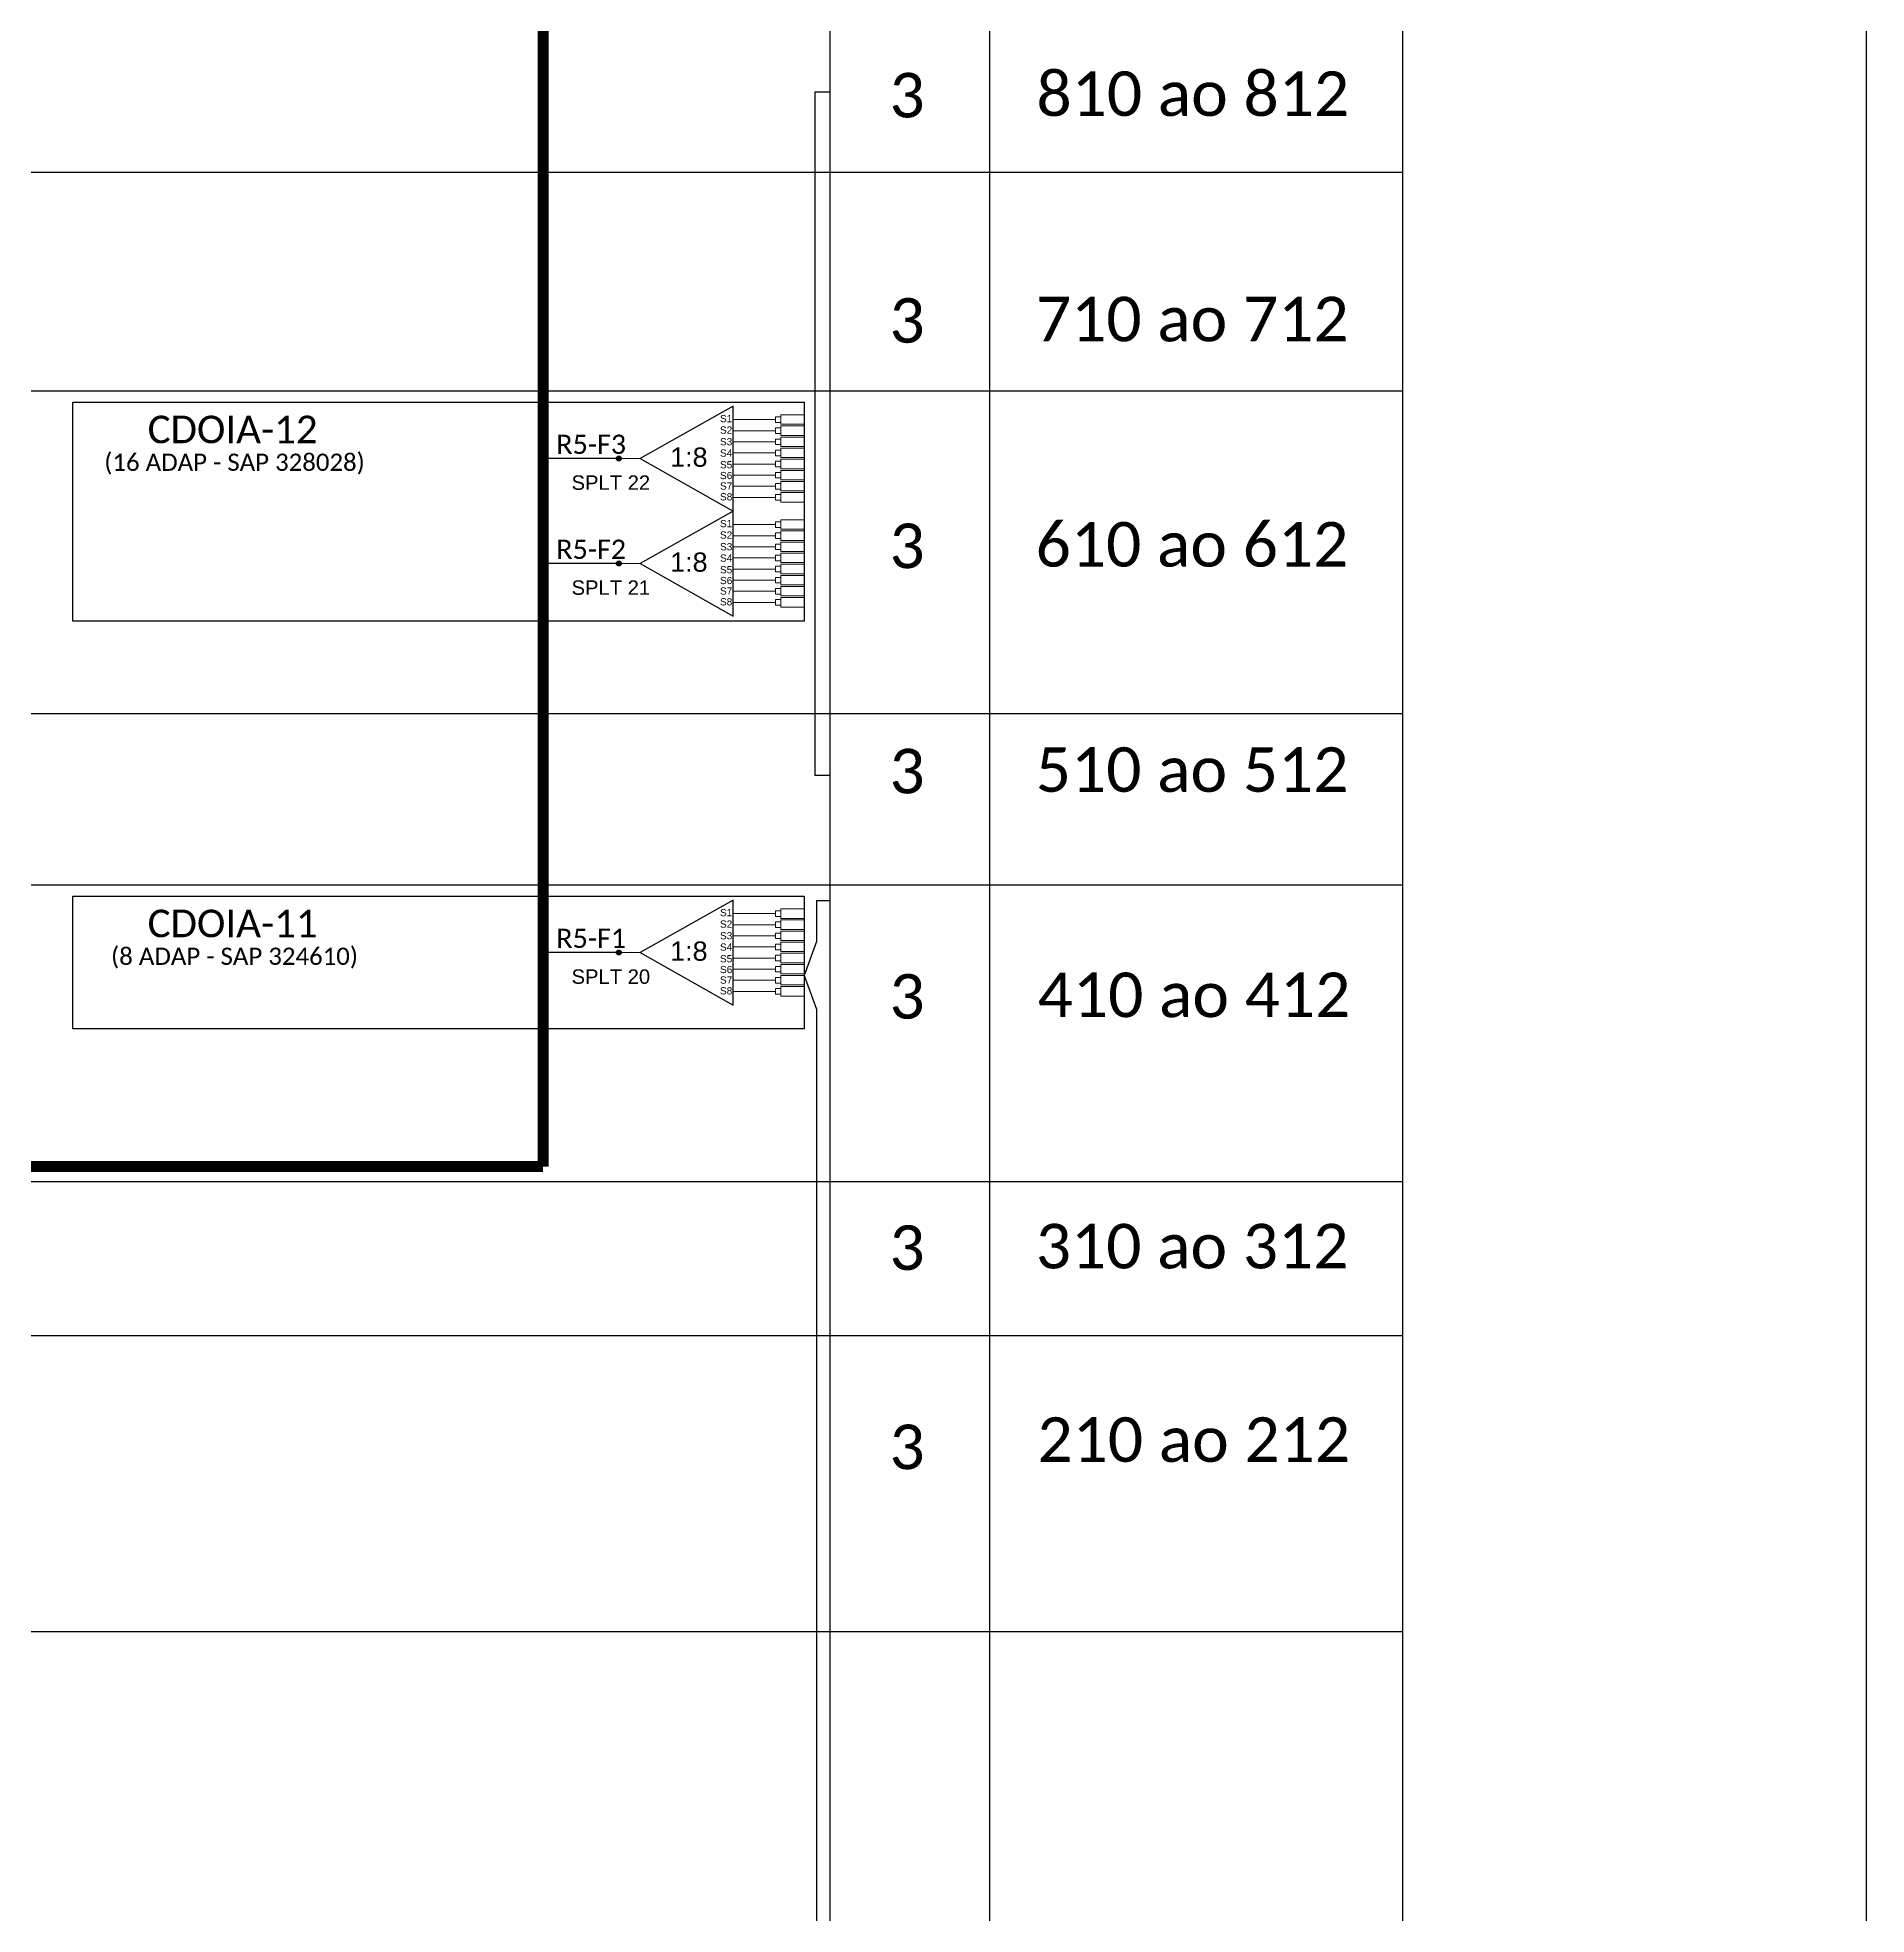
# Model space of a CAD drawing. Header units: metres. Extents: x -1286 to 542, y -500 to 95.
# Drawn here: x 409.1 to 542, y -383 to -246.7 of the extents above; entities that cross this region are included whole.
import ezdxf
from ezdxf.enums import TextEntityAlignment as Align

# ---------------------------------------------------------------- set-up
doc = ezdxf.new("R2010")
doc.units = ezdxf.units.M
doc.layers.add('20.8-Legenda', color=1, linetype='Continuous')
doc.styles.add('ARIAL', font='arial.ttf')
doc.styles.add('WMF-Calibri0', font='calibri.ttf')

# ---------------------------------------------------------------- blocks, each defined once
blk = doc.blocks.new('SPLT_1-8_SC-APC')
at = {"color": 1}
blk.add_lwpolyline([(-7.37, -2.1), (-17.04, -7.55), (-7.37, -13), (-7.37, -2.1)], dxfattribs=at)
at = {"color": 3, "lineweight": 0}
for points in [[(-2.99, -3.51), (-7.37, -3.51)], [(-2.41, -3.02), (-2.41, -4)], [(-2.41, -3.02), (0, -3.02)], [(-7.37, -4.66), (-2.99, -4.66)], [(-7.37, -5.82), (-2.99, -5.82)], [(-2.41, -4), (0, -4)], [(-2.41, -4.17), (-2.41, -5.16)], [(-2.41, -4.17), (0, -4.17)], [(-2.41, -5.16), (0, -5.16)], [(-2.41, -5.32), (-2.41, -6.31)], [(-2.41, -5.32), (0, -5.32)], [(-7.37, -6.97), (-2.99, -6.97)], [(-2.41, -6.31), (0, -6.31)], [(-2.41, -6.48), (-2.41, -7.46)], [(-2.41, -6.48), (0, -6.48)], [(-2.41, -7.46), (0, -7.46)], [(-2.41, -7.63), (-2.41, -8.62)], [(-2.41, -7.63), (0, -7.63)], [(-7.37, -8.12), (-2.99, -8.12)], [(-7.37, -9.28), (-2.99, -9.28)], [(-2.41, -8.62), (0, -8.62)], [(-2.41, -8.78), (-2.41, -9.77)], [(-2.41, -8.78), (0, -8.78)], [(-7.37, -10.43), (-2.99, -10.43)], [(-7.37, -11.58), (-2.99, -11.58)], [(-2.41, -9.77), (0, -9.77)], [(-2.41, -9.94), (-2.41, -10.92)], [(-2.41, -9.94), (0, -9.94)], [(-2.41, -10.92), (0, -10.92)], [(-2.41, -11.09), (-2.41, -12.08)], [(-2.41, -11.09), (0, -11.09)], [(-2.41, -12.08), (0, -12.08)]]:
    blk.add_lwpolyline(points, dxfattribs=at)
for points in [[(-2.99, -3.22), (-2.41, -3.22), (-2.41, -3.8), (-2.99, -3.8)], [(-2.99, -4.38), (-2.41, -4.38), (-2.41, -4.95), (-2.99, -4.95)], [(-2.99, -5.53), (-2.41, -5.53), (-2.41, -6.1), (-2.99, -6.1)], [(-2.99, -6.68), (-2.41, -6.68), (-2.41, -7.26), (-2.99, -7.26)], [(-2.99, -7.84), (-2.41, -7.84), (-2.41, -8.41), (-2.99, -8.41)], [(-2.99, -8.99), (-2.41, -8.99), (-2.41, -9.56), (-2.99, -9.56)], [(-2.99, -10.14), (-2.41, -10.14), (-2.41, -10.72), (-2.99, -10.72)], [(-2.99, -11.3), (-2.41, -11.3), (-2.41, -11.87), (-2.99, -11.87)]]:
    blk.add_lwpolyline(points, close=True, dxfattribs=at)
at = {"color": 1, "lineweight": 0}
blk.add_lwpolyline([(-17.04, -7.55), (-19.26, -7.55)], dxfattribs=at)
at = {"color": 1, "style": 'ARIAL'}
for s, height, p in [('S1', 0.75, (-8.74, -3.78)), ('S2', 0.75, (-8.74, -4.97)), ('S3', 0.75, (-8.74, -6.18)), ('1:8', 2, (-13.91, -8.4)), ('S4', 0.75, (-8.74, -7.36)), ('S5', 0.75, (-8.74, -8.57)), ('S6', 0.75, (-8.74, -9.69)), ('S7', 0.75, (-8.74, -10.78)), ('S8', 0.75, (-8.74, -11.9))]:
    blk.add_text(s, height=height, dxfattribs=at).set_placement(p)

msp = doc.modelspace()

# ---------------------------------------------------------------- hatches: boundary and pattern name
h = msp.add_hatch(color=3)
h.dxf.hatch_style = 1
edge = h.paths.add_edge_path()
edge.add_arc((451.31, -277.24), 0.179, 0, 360)
h = msp.add_hatch(color=3)
h.dxf.hatch_style = 1
edge = h.paths.add_edge_path()
edge.add_arc((451.31, -284.87), 0.179, 0, 360)
h = msp.add_hatch(color=3)
h.dxf.hatch_style = 1
edge = h.paths.add_edge_path()
edge.add_arc((451.31, -313.14), 0.179, 0, 360)

# ---------------------------------------------------------------- linework, layer by layer
at = {"color": 1}
for p, q in [((411.64, -309.05), (464.77, -309.05)), ((411.64, -318.69), (411.64, -309.05)), ((464.77, -309.05), (464.77, -318.69)), ((464.77, -318.69), (411.64, -318.69))]:
    msp.add_line(p, q, dxfattribs=at)
msp.add_lwpolyline([(-299.04, -498.54), (541.96, -498.54), (541.96, 95.46), (-299.04, 95.46)], close=True)
for points in [[(466.67, -431.54), (466.67, -177.28)], [(478.24, -177.28), (478.24, -431.54)], [(508.26, -431.54), (508.26, -177.28)], [(508.26, -256.46), (285.14, -256.46), (-62.38, -256.46)], [(508.26, -272.36), (285.14, -272.36), (-62.38, -272.36)], [(508.26, -295.81), (285.14, -295.81), (-62.38, -295.81)], [(508.26, -308.26), (285.14, -308.26), (-62.38, -308.26)], [(508.26, -329.82), (285.14, -329.82), (-62.38, -329.82)], [(508.26, -341), (285.14, -341)], [(508.26, -362.52), (285.14, -362.52), (-62.38, -362.52)]]:
    msp.add_lwpolyline(points)
at = {"color": 240, "const_width": 0.8}
for points in [[(445.8, -211.47), (445.8, -328.7)], [(445.8, -328.7), (188.09, -328.7), (188.09, -365.62)]]:
    msp.add_lwpolyline(points, dxfattribs=at)
at = {"color": 1}
msp.add_lwpolyline([(411.64, -273.15), (464.77, -273.15), (464.77, -289.06), (411.64, -289.06)], close=True, dxfattribs=at)
for points in [[(451.29, -277.24), (445.8, -277.24)], [(451.29, -284.87), (445.8, -284.87)]]:
    msp.add_lwpolyline(points, dxfattribs=at)
at = {"color": 240}
msp.add_lwpolyline([(451.29, -313.14), (445.8, -313.14)], dxfattribs=at)
at = {"color": 3}
for centre in [(451.31, -277.24), (451.31, -284.87), (451.31, -313.14)]:
    msp.add_circle(centre, 0.179, dxfattribs=at)
at = {"layer": '20.8-Legenda', "color": 3}
for p, q in [((466.67, -250.62), (465.55, -250.62)), ((465.55, -250.62), (465.55, -300.29)), ((466.67, -300.29), (465.55, -300.29)), ((466.67, -309.38), (465.67, -309.38)), ((465.67, -309.38), (465.67, -312.35)), ((465.67, -312.35), (464.77, -314.81)), ((464.77, -314.81), (465.67, -317.25)), ((465.67, -317.25), (465.67, -402.91))]:
    msp.add_line(p, q, dxfattribs=at)

# ---------------------------------------------------------------- block references
at = {"color": 3, "xscale": 0.7000000000000455, "yscale": 0.6999999999999886, "zscale": 0.7}
for p in [(464.77, -271.96), (464.77, -279.59), (464.77, -307.86)]:
    msp.add_blockref('SPLT_1-8_SC-APC', p, dxfattribs=at)

# ---------------------------------------------------------------- texts
at = {"color": 7}
for s, height, style, p in [('810 ao 812', 3.24, 'WMF-Calibri0', (481.65, -252.35)), ('710 ao 712', 3.24, 'WMF-Calibri0', (481.61, -268.73)), ('SPLT 22', 1.05, 'ARIAL', (447.87, -279.52)), ('610 ao 612', 3.24, 'WMF-Calibri0', (481.59, -285.1)), ('SPLT 21', 1.05, 'ARIAL', (447.87, -287.15)), ('510 ao 512', 3.24, 'WMF-Calibri0', (481.6, -301.47)), ('SPLT 20', 1.05, 'ARIAL', (447.87, -315.42)), ('410 ao 412', 3.24, 'WMF-Calibri0', (481.74, -317.84)), ('310 ao 312', 3.24, 'WMF-Calibri0', (481.6, -336.1)), ('210 ao 212', 3.24, 'WMF-Calibri0', (481.72, -350.16))]:
    msp.add_text(s, height=height, dxfattribs=dict(at, style=style)).set_placement(p)
at = {"color": 1, "style": 'WMF-Calibri0'}
for s, height, p in [('CDOIA-12', 2, (417.07, -276.13)), ('R5-F3', 1.4, (446.76, -276.91)), ('R5-F2', 1.4, (446.76, -284.54)), ('CDOIA-11', 2, (417.07, -312.03))]:
    msp.add_text(s, height=height, dxfattribs=at).set_placement(p)
for s, p in [('(16 ADAP - SAP 328028)', (423.38, -278.14)), ('(8 ADAP - SAP 324610)', (423.38, -314.04))]:
    msp.add_text(s, height=1.25, dxfattribs=at).set_placement(p, align=Align.CENTER)
at = {"color": 240, "style": 'WMF-Calibri0'}
msp.add_text('R5-F1', height=1.4, dxfattribs=at).set_placement((446.76, -312.81))
at = {"color": 7, "style": 'WMF-Calibri0', "flags": 4}
for p in [(472.25, -250.84), (472.25, -267.21), (472.25, -283.59), (472.25, -299.96), (472.25, -316.33), (472.25, -334.59), (472.25, -349.07)]:
    msp.add_attdef('3', text='XX', height=3.24, dxfattribs=at).set_placement(p, align=Align.MIDDLE_CENTER)

doc.saveas('drawing.dxf')
